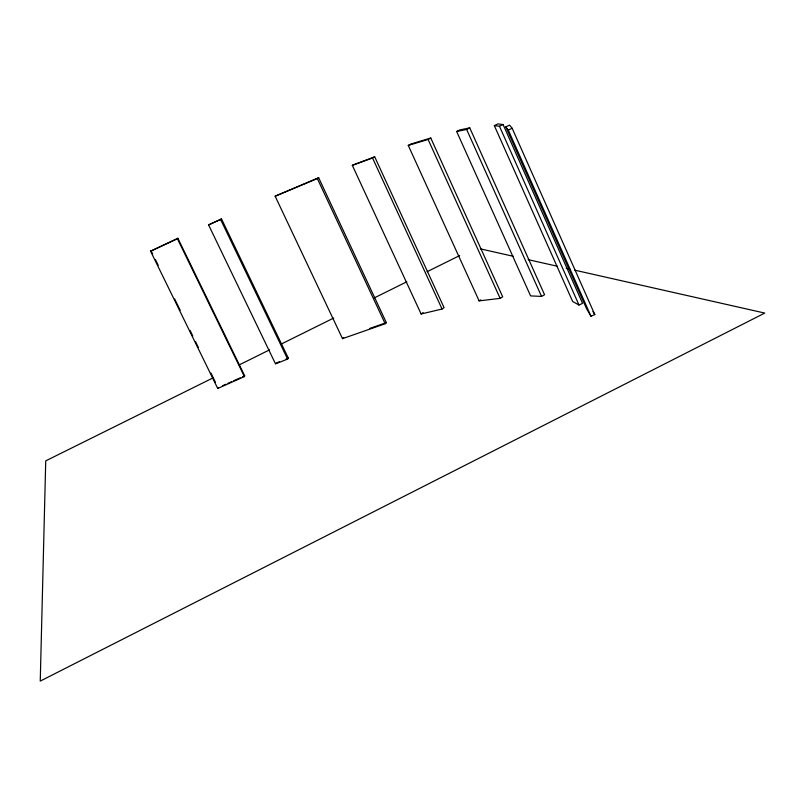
<?xml version="1.0" encoding="UTF-8"?>
<svg xmlns="http://www.w3.org/2000/svg" width="805" height="805" viewBox="0 0 805 805"><rect width="100%" height="100%" fill="white"/><g stroke="black" fill="none" stroke-linecap="round" stroke-linejoin="round"><path stroke-width="1.21" d="M244.398 376.589L244.69 375.865L177.865 238.27L150.575 251.2L217.742 388.463L244.398 376.589L177.442 238.753L177.865 238.27M217.742 388.463L218.085 387.708M287.596 359.05L288.311 358.124L221.476 218.859L208.576 224.897L275.531 363.92L287.596 359.05L220.63 219.544L221.476 218.859M385.182 323.751L386.34 322.634L318.639 177.694L275.149 196.199L342.497 338.653L385.182 323.751L317.341 178.579L318.639 177.694M342.497 338.653L343.715 337.537M442.066 309.029L444.068 307.631L374.687 156.784L352.318 165.317L421.116 313.98L442.066 309.029L372.554 158.011L374.687 156.784M421.116 313.98L423.118 312.592M500.136 298.373L502.692 296.824L430.776 138.037L410.902 144.015L408.266 145.423L479.116 300.879L500.136 298.373L428.109 139.476L408.266 145.423M479.116 300.879L480.796 299.873M541.554 296.421L544.572 294.771L469.758 127.854L459.725 129.947L456.656 131.507L530.606 295.908L541.554 296.421L466.638 129.444L456.656 131.507M428.109 139.476L430.776 138.037M466.638 129.444L469.758 127.854M213.335 377.736L45.734 460.863L40.25 681.1L764.75 313.075L574.74 270.168M239.216 364.906L269.584 349.843M280.834 344.268L333.703 318.045M374.194 297.961L406.817 281.78M427.063 271.738L459.685 255.557M494.32 125.61L497.882 123.9L503.095 124.534L582.568 303.354L579.006 305.045L572.657 301.483L494.32 125.61L499.472 126.254L503.095 124.534M150.575 251.2L177.442 238.753M505.812 126.858L509.585 125.127L512.161 128.277L594.804 314.574L590.991 316.234L586.734 309.029L505.812 126.858L508.297 130.048L590.991 316.234M508.297 130.048L512.161 128.277M222.522 385.736L225.843 384.247M228.056 383.261L231.387 381.781M233.601 380.795L240.252 377.837M242.476 376.851L244.69 375.865M208.576 224.897L220.63 219.544M275.149 196.199L317.341 178.579M276.256 362.995L279.546 361.666M286.117 359.01L288.311 358.124M352.318 165.317L372.554 158.011M369.767 328.43L386.34 322.634M480.344 248.856L513.439 256.332M528.15 259.653L557.573 266.294M566.157 268.236L569.829 269.061M592.943 311.505L594.804 314.574M151.048 250.697L152.698 254.068M155.446 259.683L158.193 265.298M174.675 298.987L180.169 310.217M190.061 330.432L192.808 336.047M195.555 341.662L198.302 347.277M210.94 373.107L215.338 382.093M499.472 126.254L579.006 305.045"/></g></svg>
